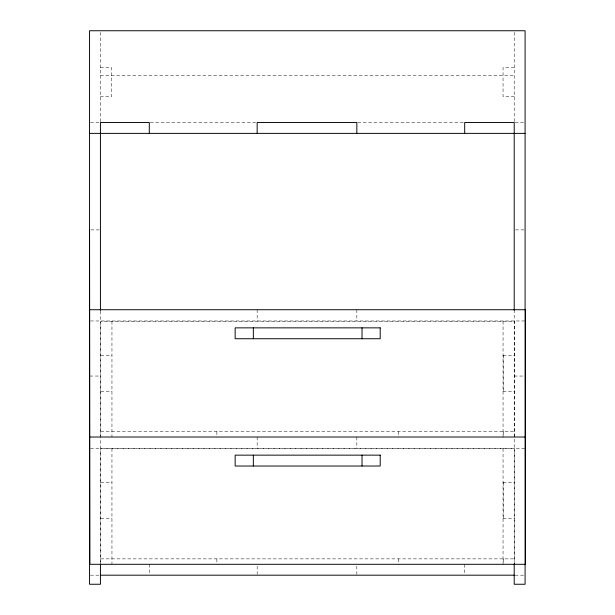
<?xml version="1.0" encoding="UTF-8"?>
<svg xmlns="http://www.w3.org/2000/svg" width="615" height="615" viewBox="0 0 615 615"><rect width="100%" height="100%" fill="white"/><g stroke="black" fill="none" stroke-linecap="round" stroke-linejoin="round"><path stroke-width="0.46" stroke-dasharray="3.08 2.31" d="M100.429 67.504L111.592 67.504L111.592 96.632L100.429 96.632M514.209 67.504L503.047 67.504L503.047 96.632L514.209 96.632M100.429 75.722L514.209 75.722M90.459 122.5L100.429 122.5L100.429 32.264M150.252 122.5L257.162 122.5M357.784 122.5L463.741 122.5M515.116 122.5L525.087 122.5M90.866 229.895L99.469 229.895M515.531 229.895L524.726 229.895M90.459 320.969L525.087 320.969M100.791 355.309L111.953 355.309M503.047 355.309L514.571 355.309M89.913 376.042L100.429 376.042M514.209 376.042L525.087 376.042M100.791 391.432L111.953 391.432M503.047 391.432L514.571 391.432M100.791 431.576L514.571 431.576M90.459 448.258L525.087 448.258M100.791 482.598L111.953 482.598M503.047 482.598L514.571 482.598M100.791 518.722L111.953 518.722M503.047 518.722L514.571 518.722M100.791 558.866L514.571 558.866M90.459 575.186L100.429 575.186M515.116 575.186L525.087 575.186M514.571 437.019L514.571 321.33L100.791 321.33L100.791 437.019M514.571 564.301L514.571 448.619L100.791 448.619L100.791 564.301M514.209 32.264L514.209 121.709M514.209 309.729L514.209 564.301M503.408 355.309L503.408 391.432M503.408 431.576L503.408 437.019M503.408 482.598L503.408 518.722M503.408 558.866L503.408 564.301M503.047 321.33L503.047 437.019M503.047 448.619L503.047 564.301M464.694 564.301L464.694 574.279M398.497 431.576L398.497 437.019M398.497 558.866L398.497 564.301M356.831 309.729L356.831 320.969M356.831 437.019L356.831 448.258M356.831 566.115L356.831 574.279M257.162 309.729L257.162 320.969M257.162 437.019L257.162 448.258M257.162 566.115L257.162 574.279M216.864 431.576L216.864 437.019M216.864 558.866L216.864 564.301M149.299 564.301L149.299 574.279M111.953 321.33L111.953 437.019M111.953 448.619L111.953 564.301M100.429 311.082L100.429 564.301"/><path stroke-width="0.92" d="M89.552 133.378L525.087 133.378M89.552 229.895L89.913 564.301L525.448 564.301L525.448 309.729L89.913 309.729M89.913 437.019L525.448 437.019M100.429 575.186L514.209 575.186M514.209 310.383L514.209 122.5L464.694 122.5L464.694 133.378M514.209 564.07L514.209 584.25L525.087 584.25L525.087 30.75L89.552 30.75L89.552 584.25L100.429 584.25L100.429 564.07M362.02 327.857L362.02 338.734M362.02 455.146L362.02 466.024M356.831 133.378L356.831 122.5L257.162 122.5L257.162 133.378M253.342 327.857L253.342 338.734M253.342 455.146L253.342 466.024M149.299 133.378L149.299 122.5L100.429 122.5L100.429 310.383M380.208 327.857L235.153 327.857L235.153 338.734L380.208 338.734L380.208 327.857M380.208 455.146L235.153 455.146L235.153 466.024L380.208 466.024L380.208 455.146"/></g></svg>
